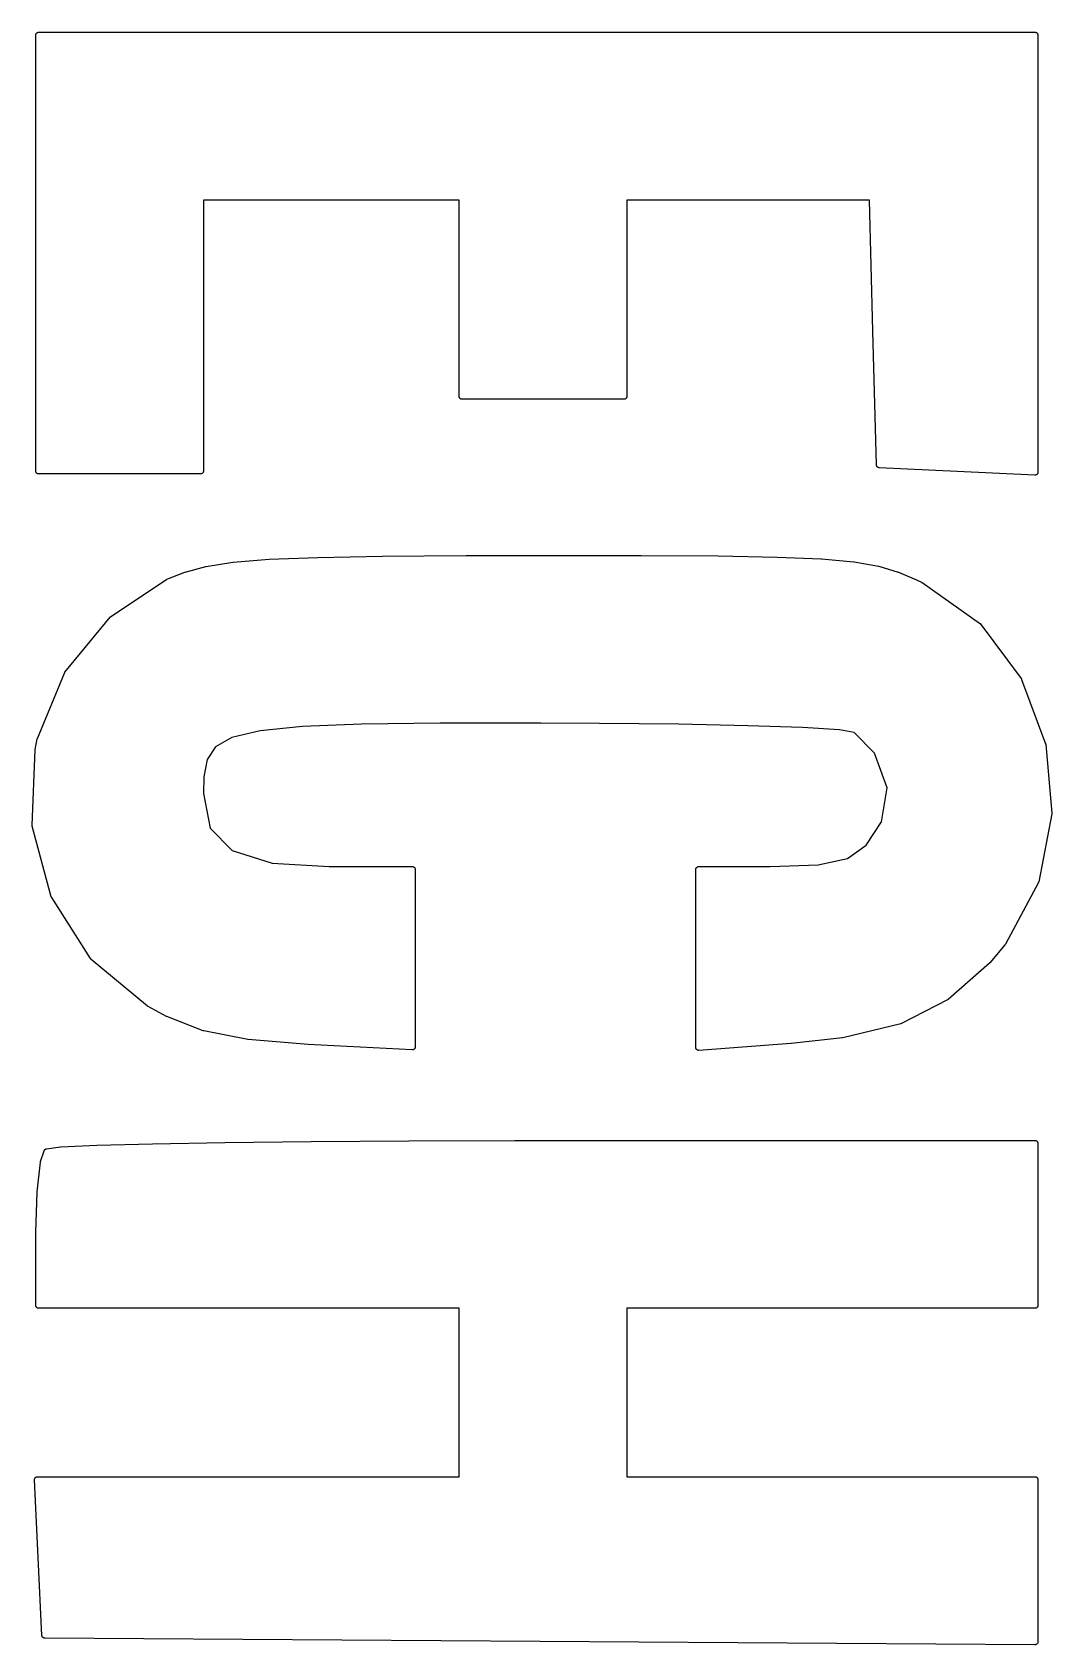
# Model space of a CAD drawing. Extents: x -1.2 to 49.3, y 2.3 to 45.6.
# Drawn here: x 38.66 to 40.392, y 26.875 to 29.616 of the extents above; entities that cross this region are included whole.
import ezdxf

# ---------------------------------------------------------------- set-up
doc = ezdxf.new("R2010")
doc.units = 0
doc.layers.add('BLACK', color=7, linetype='CONTINUOUS')

msp = doc.modelspace()

# ---------------------------------------------------------------- linework, layer by layer
at = {"layer": 'BLACK', "linetype": 'CONTINUOUS'}
for p, q in [((38.6653, 29.6107), (38.6654, 29.6112)), ((38.6653, 28.8698), (38.6653, 29.6107)), ((38.6654, 29.6117), (38.6656, 29.6122)), ((38.6654, 29.6112), (38.6654, 29.6117)), ((38.6654, 29.6117), (38.6654, 29.6117)), ((38.6654, 29.6117), (38.6654, 29.6117)), ((38.6656, 29.6122), (38.6657, 29.6126)), ((38.6657, 29.6126), (38.666, 29.6131)), ((38.6657, 29.6126), (38.6657, 29.6126)), ((38.6657, 29.6126), (38.6657, 29.6126)), ((38.666, 29.6131), (38.6662, 29.6135)), ((38.6662, 29.6135), (38.6665, 29.6139)), ((38.6662, 29.6135), (38.6662, 29.6135)), ((38.6662, 29.6135), (38.6662, 29.6135)), ((38.6665, 29.6139), (38.6668, 29.6142)), ((38.6668, 29.6142), (38.6672, 29.6145)), ((38.6668, 29.6142), (38.6668, 29.6142)), ((38.6668, 29.6142), (38.6668, 29.6142)), ((38.6672, 29.6145), (38.6676, 29.6148)), ((38.6676, 29.6148), (38.668, 29.6151)), ((38.6676, 29.6148), (38.6676, 29.6148)), ((38.6676, 29.6148), (38.6676, 29.6148)), ((38.668, 29.6151), (38.6684, 29.6153)), ((38.6684, 29.6153), (38.6684, 29.6153)), ((38.6684, 29.6153), (38.6685, 29.6153)), ((38.6685, 29.6153), (38.6689, 29.6154)), ((38.6689, 29.6154), (38.6694, 29.6156)), ((38.6694, 29.6156), (38.6694, 29.6156)), ((38.6694, 29.6156), (38.6694, 29.6156)), ((38.6694, 29.6156), (38.6698, 29.6156)), ((38.6698, 29.6156), (38.6703, 29.6157)), ((38.6703, 29.6157), (40.3637, 29.6157)), ((40.3637, 29.6157), (40.3642, 29.6156)), ((40.3642, 29.6156), (40.3647, 29.6156)), ((40.3647, 29.6156), (40.3647, 29.6156)), ((40.3647, 29.6156), (40.3647, 29.6156)), ((40.3647, 29.6156), (40.3652, 29.6154)), ((40.3652, 29.6154), (40.3656, 29.6153)), ((40.3656, 29.6153), (40.3656, 29.6153)), ((40.3656, 29.6153), (40.3656, 29.6153)), ((40.3656, 29.6153), (40.3661, 29.615)), ((40.3661, 29.615), (40.3665, 29.6148)), ((40.3665, 29.6148), (40.3665, 29.6148)), ((40.3665, 29.6148), (40.3665, 29.6148)), ((40.3665, 29.6148), (40.3669, 29.6145)), ((40.3669, 29.6145), (40.3672, 29.6142)), ((40.3672, 29.6142), (40.3672, 29.6142)), ((40.3672, 29.6142), (40.3672, 29.6142)), ((40.3672, 29.6142), (40.3675, 29.6138)), ((40.3675, 29.6138), (40.3678, 29.6134)), ((40.3678, 29.6134), (40.3678, 29.6134)), ((40.3678, 29.6134), (40.3678, 29.6134)), ((40.3678, 29.6134), (40.3681, 29.613)), ((40.3681, 29.613), (40.3683, 29.6126)), ((40.3683, 29.6126), (40.3683, 29.6126)), ((40.3683, 29.6126), (40.3683, 29.6125)), ((40.3683, 29.6125), (40.3684, 29.6121)), ((40.3684, 29.6121), (40.3686, 29.6116)), ((40.3686, 29.6116), (40.3686, 29.6116)), ((40.3686, 29.6116), (40.3686, 29.6116)), ((40.3686, 29.6116), (40.3686, 29.6112)), ((40.3686, 29.6112), (40.3687, 29.6107)), ((40.3687, 29.6107), (40.3687, 28.8677)), ((39.385, 29.3305), (38.9505, 29.3305)), ((38.9505, 29.3305), (38.9505, 28.8698)), ((39.385, 28.9968), (39.385, 29.3305)), ((40.0822, 29.3305), (39.6702, 29.3305)), ((39.6702, 29.3305), (39.6702, 28.9968)), ((40.0881, 29.1079), (40.0822, 29.3305)), ((40.0881, 29.1078), (40.0881, 29.1079)), ((40.0881, 29.1079), (40.0881, 29.1079)), ((40.0941, 28.8803), (40.0881, 29.1078)), ((39.385, 28.9963), (39.385, 28.9968)), ((39.3851, 28.9959), (39.385, 28.9963)), ((39.3852, 28.9954), (39.3851, 28.9959)), ((39.3851, 28.9959), (39.3851, 28.9959)), ((39.3851, 28.9959), (39.3851, 28.9959)), ((39.3854, 28.995), (39.3852, 28.9954)), ((39.3854, 28.9949), (39.3854, 28.995)), ((39.3856, 28.9946), (39.3854, 28.9949)), ((39.3854, 28.9949), (39.3854, 28.9949)), ((39.3858, 28.9941), (39.3856, 28.9946)), ((39.3861, 28.9937), (39.3858, 28.9941)), ((39.3858, 28.9941), (39.3858, 28.9941)), ((39.3858, 28.9941), (39.3858, 28.9941)), ((39.3864, 28.9933), (39.3861, 28.9937)), ((39.3865, 28.9933), (39.3864, 28.9933)), ((39.3864, 28.9933), (39.3864, 28.9933)), ((39.3868, 28.993), (39.3865, 28.9933)), ((39.3872, 28.9927), (39.3868, 28.993)), ((39.3875, 28.9925), (39.3872, 28.9927)), ((39.3872, 28.9927), (39.3872, 28.9927)), ((39.3872, 28.9927), (39.3872, 28.9927)), ((39.388, 28.9922), (39.3875, 28.9925)), ((39.3881, 28.9922), (39.388, 28.9922)), ((39.388, 28.9922), (39.388, 28.9922)), ((39.3884, 28.9921), (39.3881, 28.9922)), ((39.389, 28.9919), (39.3884, 28.9921)), ((39.3894, 28.9919), (39.389, 28.9919)), ((39.389, 28.9919), (39.389, 28.9919)), ((39.389, 28.9919), (39.389, 28.9919)), ((39.3899, 28.9918), (39.3894, 28.9919)), ((39.6652, 28.9918), (39.3899, 28.9918)), ((39.6657, 28.9919), (39.6652, 28.9918)), ((39.6661, 28.9919), (39.6657, 28.9919)), ((39.6666, 28.9921), (39.6661, 28.9919)), ((39.6661, 28.9919), (39.6661, 28.9919)), ((39.6661, 28.9919), (39.6661, 28.9919)), ((39.667, 28.9922), (39.6666, 28.9921)), ((39.6671, 28.9922), (39.667, 28.9922)), ((39.6675, 28.9924), (39.6671, 28.9922)), ((39.6671, 28.9922), (39.6671, 28.9922)), ((39.6679, 28.9926), (39.6675, 28.9924)), ((39.6683, 28.993), (39.6679, 28.9927)), ((39.6679, 28.9927), (39.6679, 28.9927)), ((39.6679, 28.9927), (39.6679, 28.9926)), ((39.6687, 28.9933), (39.6683, 28.993)), ((39.669, 28.9937), (39.6687, 28.9933)), ((39.6687, 28.9933), (39.6687, 28.9933)), ((39.6687, 28.9933), (39.6687, 28.9933)), ((39.6693, 28.994), (39.669, 28.9937)), ((39.6695, 28.9944), (39.6693, 28.994)), ((39.6693, 28.994), (39.6693, 28.994)), ((39.6693, 28.994), (39.6693, 28.994)), ((39.6698, 28.9949), (39.6695, 28.9944)), ((39.6699, 28.9953), (39.6698, 28.9949)), ((39.6698, 28.9949), (39.6698, 28.9949)), ((39.6698, 28.9949), (39.6698, 28.9949)), ((39.6701, 28.9958), (39.6699, 28.9953)), ((39.6702, 28.9968), (39.6701, 28.9963)), ((39.6701, 28.9963), (39.6701, 28.9958)), ((39.6701, 28.9958), (39.6701, 28.9958)), ((39.6701, 28.9958), (39.6701, 28.9958)), ((38.6654, 28.8694), (38.6653, 28.8698)), ((38.6654, 28.8689), (38.6654, 28.8694)), ((38.6656, 28.8684), (38.6654, 28.8689)), ((38.6654, 28.8689), (38.6654, 28.8689)), ((38.6654, 28.8689), (38.6654, 28.8689)), ((38.6657, 28.868), (38.6656, 28.8684)), ((38.6657, 28.8679), (38.6657, 28.868)), ((38.6659, 28.8675), (38.6657, 28.8679)), ((38.6657, 28.8679), (38.6657, 28.8679)), ((38.6661, 28.8671), (38.6659, 28.8675)), ((38.6662, 28.8671), (38.6661, 28.8671)), ((38.6665, 28.8667), (38.6662, 28.8671)), ((38.6662, 28.8671), (38.6662, 28.8671)), ((38.6668, 28.8663), (38.6665, 28.8667)), ((38.6671, 28.866), (38.6668, 28.8663)), ((38.6668, 28.8663), (38.6668, 28.8663)), ((38.6668, 28.8663), (38.6668, 28.8663)), ((38.6675, 28.8657), (38.6671, 28.866)), ((38.6679, 28.8655), (38.6675, 28.8657)), ((38.6675, 28.8657), (38.6675, 28.8657)), ((38.6675, 28.8657), (38.6675, 28.8657)), ((38.6684, 28.8652), (38.6679, 28.8655)), ((38.6688, 28.8651), (38.6684, 28.8652)), ((38.6684, 28.8652), (38.6684, 28.8652)), ((38.6684, 28.8652), (38.6684, 28.8652)), ((38.6693, 28.8649), (38.6688, 28.8651)), ((38.6698, 28.8649), (38.6693, 28.8649)), ((38.6693, 28.8649), (38.6693, 28.8649)), ((38.6693, 28.8649), (38.6693, 28.8649)), ((38.6703, 28.8648), (38.6698, 28.8649)), ((38.9455, 28.8648), (38.6703, 28.8648)), ((38.946, 28.8649), (38.9455, 28.8648)), ((38.9464, 28.8649), (38.946, 28.8649)), ((38.9465, 28.8649), (38.9464, 28.8649)), ((38.947, 28.8651), (38.9465, 28.8649)), ((38.9465, 28.8649), (38.9465, 28.8649)), ((38.9474, 28.8652), (38.947, 28.8651)), ((38.9478, 28.8654), (38.9474, 28.8652)), ((38.9474, 28.8652), (38.9474, 28.8652)), ((38.9474, 28.8652), (38.9474, 28.8652)), ((38.9482, 28.8656), (38.9478, 28.8654)), ((38.9483, 28.8657), (38.9482, 28.8656)), ((38.9487, 28.866), (38.9483, 28.8657)), ((38.9483, 28.8657), (38.9483, 28.8657)), ((38.949, 28.8663), (38.9487, 28.866)), ((38.9493, 28.8666), (38.949, 28.8663)), ((38.949, 28.8663), (38.949, 28.8663)), ((38.949, 28.8663), (38.949, 28.8663)), ((38.9496, 28.867), (38.9493, 28.8666)), ((38.9498, 28.8674), (38.9496, 28.867)), ((38.9496, 28.867), (38.9496, 28.867)), ((38.9496, 28.867), (38.9496, 28.867)), ((38.9501, 28.8679), (38.9498, 28.8674)), ((38.9502, 28.8683), (38.9501, 28.8679)), ((38.9501, 28.8679), (38.9501, 28.8679)), ((38.9501, 28.8679), (38.9501, 28.8679)), ((38.9504, 28.8688), (38.9502, 28.8683)), ((38.9505, 28.8698), (38.9504, 28.8693)), ((38.9504, 28.8693), (38.9504, 28.8688)), ((38.9504, 28.8688), (38.9504, 28.8688)), ((38.9504, 28.8688), (38.9504, 28.8688)), ((40.0941, 28.88), (40.0941, 28.8803)), ((40.0941, 28.8797), (40.0941, 28.88)), ((40.0942, 28.8795), (40.0941, 28.8797)), ((40.0942, 28.8793), (40.0942, 28.8795)), ((40.0943, 28.879), (40.0942, 28.8793)), ((40.0944, 28.8788), (40.0943, 28.879)), ((40.0944, 28.8786), (40.0944, 28.8788)), ((40.0945, 28.8784), (40.0944, 28.8786)), ((40.0947, 28.8781), (40.0945, 28.8784)), ((40.0948, 28.8779), (40.0947, 28.8781)), ((40.0949, 28.8777), (40.0948, 28.8779)), ((40.095, 28.8775), (40.0949, 28.8777)), ((40.0952, 28.8773), (40.095, 28.8775)), ((40.0953, 28.8771), (40.0952, 28.8773)), ((40.0955, 28.877), (40.0953, 28.8771)), ((40.0956, 28.8768), (40.0955, 28.877)), ((40.0959, 28.8766), (40.0956, 28.8768)), ((40.0961, 28.8764), (40.0959, 28.8766)), ((40.0962, 28.8763), (40.0961, 28.8764)), ((40.0964, 28.8762), (40.0962, 28.8763)), ((40.0966, 28.8761), (40.0964, 28.8762)), ((40.0969, 28.8759), (40.0966, 28.8761)), ((40.0971, 28.8758), (40.0969, 28.8759)), ((40.0973, 28.8758), (40.0971, 28.8758)), ((40.0975, 28.8757), (40.0973, 28.8758)), ((40.0978, 28.8756), (40.0975, 28.8757)), ((40.098, 28.8755), (40.0978, 28.8756)), ((40.0982, 28.8755), (40.098, 28.8755)), ((40.0985, 28.8755), (40.0982, 28.8755)), ((40.0988, 28.8754), (40.0985, 28.8755)), ((40.2311, 28.8691), (40.0988, 28.8754)), ((40.0988, 28.8754), (40.0988, 28.8754)), ((40.3634, 28.8628), (40.2311, 28.8691)), ((40.2311, 28.8691), (40.2311, 28.8691)), ((40.2311, 28.8691), (40.2311, 28.8691)), ((40.3635, 28.8628), (40.3634, 28.8628)), ((40.3636, 28.8628), (40.3635, 28.8628)), ((40.364, 28.8628), (40.3636, 28.8628)), ((40.3644, 28.8629), (40.364, 28.8628)), ((40.3645, 28.8629), (40.3644, 28.8629)), ((40.3646, 28.8629), (40.3645, 28.8629)), ((40.365, 28.863), (40.3646, 28.8629)), ((40.3653, 28.8631), (40.365, 28.863)), ((40.3654, 28.8631), (40.3653, 28.8631)), ((40.3655, 28.8632), (40.3654, 28.8631)), ((40.3659, 28.8634), (40.3655, 28.8632)), ((40.3662, 28.8635), (40.3659, 28.8634)), ((40.3663, 28.8636), (40.3662, 28.8635)), ((40.3664, 28.8636), (40.3663, 28.8636)), ((40.3667, 28.8639), (40.3664, 28.8636)), ((40.367, 28.8641), (40.3667, 28.8639)), ((40.3671, 28.8642), (40.367, 28.8641)), ((40.3672, 28.8642), (40.3671, 28.8642)), ((40.3674, 28.8645), (40.3672, 28.8642)), ((40.3677, 28.8648), (40.3674, 28.8645)), ((40.3678, 28.865), (40.3677, 28.8649)), ((40.3677, 28.8649), (40.3677, 28.8648)), ((40.368, 28.8653), (40.3678, 28.865)), ((40.3682, 28.8657), (40.368, 28.8653)), ((40.3683, 28.8658), (40.3682, 28.8658)), ((40.3682, 28.8658), (40.3682, 28.8657)), ((40.3684, 28.8662), (40.3683, 28.8658)), ((40.3685, 28.8666), (40.3684, 28.8662)), ((40.3686, 28.8668), (40.3685, 28.8667)), ((40.3685, 28.8667), (40.3685, 28.8666)), ((40.3687, 28.8675), (40.3686, 28.8672)), ((40.3686, 28.8672), (40.3686, 28.8668)), ((40.3687, 28.8677), (40.3687, 28.8676)), ((40.3687, 28.8676), (40.3687, 28.8675)), ((39.2548, 28.725), (39.397, 28.726)), ((39.397, 28.726), (39.3971, 28.726)), ((39.3971, 28.726), (39.5262, 28.7262)), ((39.5262, 28.7262), (39.5263, 28.7262)), ((39.5263, 28.7262), (39.694, 28.7262)), ((39.694, 28.7262), (39.6941, 28.7262)), ((39.6941, 28.7262), (39.8252, 28.7255)), ((38.9194, 28.6982), (38.9547, 28.7076)), ((38.9547, 28.7076), (38.9547, 28.7077)), ((38.9547, 28.7077), (38.955, 28.7077)), ((38.955, 28.7077), (38.9552, 28.7078)), ((38.9552, 28.7078), (39.0006, 28.7148)), ((39.0006, 28.7148), (39.0007, 28.7148)), ((39.0007, 28.7148), (39.0008, 28.7148)), ((39.0008, 28.7148), (39.001, 28.7148)), ((39.001, 28.7148), (39.0622, 28.7198)), ((39.0622, 28.7198), (39.0623, 28.7198)), ((39.0623, 28.7198), (39.0623, 28.7198)), ((39.0623, 28.7198), (39.0624, 28.7198)), ((39.0624, 28.7198), (39.145, 28.7231)), ((39.145, 28.7231), (39.1451, 28.7231)), ((39.1451, 28.7231), (39.2548, 28.725)), ((39.1451, 28.7231), (39.1451, 28.7231)), ((39.1451, 28.7231), (39.1451, 28.7231)), ((39.2548, 28.725), (39.2548, 28.725)), ((39.2548, 28.725), (39.2548, 28.725)), ((39.8252, 28.7255), (39.8252, 28.7255)), ((39.8252, 28.7255), (39.8253, 28.7255)), ((39.8253, 28.7255), (39.9254, 28.7237)), ((39.9254, 28.7237), (39.9255, 28.7237)), ((39.9255, 28.7237), (39.9255, 28.7237)), ((39.9255, 28.7237), (39.9255, 28.7237)), ((39.9255, 28.7237), (40.0004, 28.7205)), ((40.0004, 28.7205), (40.0005, 28.7205)), ((40.0005, 28.7205), (40.0006, 28.7205)), ((40.0006, 28.7205), (40.0007, 28.7205)), ((40.0007, 28.7205), (40.0559, 28.7155)), ((40.0559, 28.7155), (40.056, 28.7155)), ((40.056, 28.7155), (40.0562, 28.7155)), ((40.0562, 28.7155), (40.0563, 28.7154)), ((40.0563, 28.7154), (40.0976, 28.7082)), ((40.0976, 28.7082), (40.0977, 28.7082)), ((40.0977, 28.7082), (40.098, 28.7081)), ((40.098, 28.7081), (40.0982, 28.708)), ((40.0982, 28.708), (40.1313, 28.6981)), ((38.7932, 28.6226), (38.8874, 28.6853)), ((38.8874, 28.6854), (38.8883, 28.6858)), ((38.8874, 28.6853), (38.8874, 28.6854)), ((38.8874, 28.6854), (38.8874, 28.6854)), ((38.8883, 28.6858), (38.9189, 28.698)), ((38.8883, 28.6858), (38.8883, 28.6858)), ((38.8883, 28.6858), (38.8883, 28.6858)), ((38.8883, 28.6858), (38.8883, 28.6858)), ((38.9189, 28.698), (38.9192, 28.6981)), ((38.9189, 28.698), (38.9189, 28.698)), ((38.9192, 28.6981), (38.9194, 28.6982)), ((40.1313, 28.6981), (40.1313, 28.6981)), ((40.1313, 28.6981), (40.1315, 28.698)), ((40.1315, 28.698), (40.1318, 28.6979)), ((40.1318, 28.6979), (40.1622, 28.685)), ((40.1622, 28.685), (40.1623, 28.685)), ((40.1623, 28.685), (40.1624, 28.6849)), ((40.1624, 28.6849), (40.1624, 28.6849)), ((40.1624, 28.6849), (40.171, 28.6808)), ((40.171, 28.6808), (40.1711, 28.6808)), ((40.1711, 28.6808), (40.1714, 28.6806)), ((40.1714, 28.6806), (40.1718, 28.6804)), ((40.1718, 28.6804), (40.2692, 28.6115)), ((38.715, 28.5277), (38.7921, 28.6216)), ((38.7921, 28.6216), (38.7922, 28.6217)), ((38.7922, 28.6217), (38.7923, 28.6218)), ((38.7923, 28.6218), (38.7925, 28.622)), ((38.7925, 28.622), (38.7927, 28.6221)), ((38.7927, 28.6221), (38.7929, 28.6223)), ((38.7929, 28.6223), (38.7931, 28.6225)), ((38.7931, 28.6225), (38.7932, 28.6226)), ((40.2692, 28.6115), (40.2693, 28.6115)), ((40.2693, 28.6115), (40.2695, 28.6113)), ((40.2695, 28.6113), (40.2697, 28.6112)), ((40.2697, 28.6112), (40.2698, 28.611)), ((40.2698, 28.611), (40.27, 28.6108)), ((40.27, 28.6108), (40.2702, 28.6106)), ((40.2702, 28.6106), (40.2703, 28.6104)), ((40.2703, 28.6104), (40.3403, 28.5169)), ((38.6684, 28.4153), (38.7143, 28.5264)), ((38.7143, 28.5265), (38.7144, 28.5267)), ((38.7143, 28.5264), (38.7143, 28.5265)), ((38.7144, 28.5267), (38.7145, 28.5269)), ((38.7145, 28.5269), (38.7146, 28.5271)), ((38.7146, 28.5271), (38.7148, 28.5274)), ((38.7148, 28.5274), (38.7149, 28.5275)), ((38.7149, 28.5275), (38.715, 28.5277)), ((40.3403, 28.5169), (40.3403, 28.5169)), ((40.3403, 28.5169), (40.3404, 28.5167)), ((40.3404, 28.5167), (40.3405, 28.5165)), ((40.3405, 28.5165), (40.3406, 28.5163)), ((40.3406, 28.5163), (40.3408, 28.516)), ((40.3408, 28.516), (40.3409, 28.5158)), ((40.3409, 28.5158), (40.3409, 28.5157)), ((40.3409, 28.5157), (40.3817, 28.4062)), ((39.0466, 28.4284), (38.9989, 28.4171)), ((39.1185, 28.4356), (39.0466, 28.4284)), ((39.2189, 28.4394), (39.1185, 28.4356)), ((39.3525, 28.441), (39.2189, 28.4394)), ((39.5238, 28.4412), (39.3525, 28.441)), ((39.3525, 28.441), (39.3525, 28.441)), ((39.6233, 28.4408), (39.5238, 28.4412)), ((39.7584, 28.4393), (39.6233, 28.4408)), ((39.6233, 28.4408), (39.6233, 28.4408)), ((39.8755, 28.4368), (39.7584, 28.4393)), ((39.9686, 28.4336), (39.8755, 28.4368)), ((40.0314, 28.4297), (39.9686, 28.4336)), ((40.0564, 28.4256), (40.0314, 28.4297)), ((40.0909, 28.3904), (40.0564, 28.4256)), ((38.6643, 28.3966), (38.6681, 28.4144)), ((38.6681, 28.4145), (38.6683, 28.4149)), ((38.6681, 28.4144), (38.6681, 28.4145)), ((38.6683, 28.4149), (38.6684, 28.4153)), ((38.9709, 28.4011), (38.9567, 28.3796)), ((38.9989, 28.4171), (38.9709, 28.4011)), ((40.3817, 28.4062), (40.3817, 28.4062)), ((40.3817, 28.4062), (40.3818, 28.406)), ((40.3818, 28.406), (40.3818, 28.4059)), ((40.3818, 28.4059), (40.3819, 28.4055)), ((40.3819, 28.4055), (40.382, 28.4052)), ((40.382, 28.4052), (40.382, 28.4051)), ((40.382, 28.4051), (40.382, 28.4049)), ((40.382, 28.4049), (40.3921, 28.2883)), ((38.6595, 28.2679), (38.6642, 28.3957)), ((38.6642, 28.3958), (38.6643, 28.3962)), ((38.6642, 28.3957), (38.6642, 28.3958)), ((38.6643, 28.3962), (38.6643, 28.3966)), ((38.9567, 28.3796), (38.9513, 28.3503)), ((40.1123, 28.3314), (40.0909, 28.3904)), ((38.9513, 28.3503), (38.9505, 28.3217)), ((38.9505, 28.3217), (38.9621, 28.2627)), ((40.1025, 28.2737), (40.1123, 28.3314)), ((40.3921, 28.2883), (40.3921, 28.2882)), ((40.3921, 28.2882), (40.3921, 28.288)), ((40.3921, 28.288), (40.3921, 28.2879)), ((40.3921, 28.2879), (40.3921, 28.2876)), ((40.3921, 28.2876), (40.3921, 28.2872)), ((40.3921, 28.2872), (40.3921, 28.2871)), ((38.6595, 28.2677), (38.6595, 28.2679)), ((38.6595, 28.2674), (38.6595, 28.2677)), ((38.6595, 28.2672), (38.6595, 28.2674)), ((38.6595, 28.2669), (38.6595, 28.2672)), ((38.6596, 28.2667), (38.6595, 28.2669)), ((38.6596, 28.2665), (38.6596, 28.2667)), ((38.6596, 28.2664), (38.6596, 28.2665)), ((38.6919, 28.1463), (38.6596, 28.2664)), ((38.9621, 28.2627), (38.999, 28.2246)), ((40.0768, 28.2337), (40.1025, 28.2737)), ((40.3921, 28.2869), (40.3699, 28.1718)), ((40.3921, 28.2871), (40.3921, 28.2869)), ((40.0452, 28.2111), (40.0768, 28.2337)), ((38.999, 28.2246), (39.0674, 28.2035)), ((39.9951, 28.2005), (40.0452, 28.2111)), ((39.0674, 28.2035), (39.1643, 28.1975)), ((39.1643, 28.1975), (39.3054, 28.1975)), ((39.3054, 28.1975), (39.3059, 28.1974)), ((39.3059, 28.1974), (39.3063, 28.1974)), ((39.3063, 28.1974), (39.3064, 28.1974)), ((39.3064, 28.1974), (39.3064, 28.1974)), ((39.3064, 28.1974), (39.3069, 28.1972)), ((39.3069, 28.1972), (39.3073, 28.1971)), ((39.3073, 28.1971), (39.3073, 28.1971)), ((39.3073, 28.1971), (39.3073, 28.1971)), ((39.3073, 28.1971), (39.3078, 28.1968)), ((39.3078, 28.1968), (39.3081, 28.1966)), ((39.3081, 28.1966), (39.3081, 28.1966)), ((39.3081, 28.1966), (39.3082, 28.1966)), ((39.3082, 28.1966), (39.3085, 28.1963)), ((39.3085, 28.1963), (39.3089, 28.196)), ((39.3089, 28.196), (39.3089, 28.196)), ((39.3089, 28.196), (39.3089, 28.196)), ((39.3089, 28.196), (39.3092, 28.1957)), ((39.3092, 28.1957), (39.3095, 28.1953)), ((39.3095, 28.1953), (39.3095, 28.1953)), ((39.3095, 28.1953), (39.3095, 28.1952)), ((39.3095, 28.1952), (39.3097, 28.1948)), ((39.3097, 28.1948), (39.31, 28.1944)), ((39.31, 28.1944), (39.31, 28.1944)), ((39.31, 28.1944), (39.31, 28.1944)), ((39.31, 28.1944), (39.3101, 28.1941)), ((39.3101, 28.1941), (39.3102, 28.1935)), ((39.3102, 28.1935), (39.3102, 28.1935)), ((39.3102, 28.1935), (39.3102, 28.1934)), ((39.3102, 28.1934), (39.3103, 28.193)), ((39.3103, 28.193), (39.3103, 28.1925)), ((39.3103, 28.1925), (39.3103, 27.8908)), ((39.7872, 28.193), (39.7873, 28.1935)), ((39.7872, 28.1926), (39.7872, 28.193)), ((39.7872, 27.8901), (39.7872, 28.1926)), ((39.7873, 28.1935), (39.7874, 28.194)), ((39.7873, 28.1935), (39.7873, 28.1935)), ((39.7873, 28.1935), (39.7873, 28.1935)), ((39.7874, 28.194), (39.7876, 28.1944)), ((39.7876, 28.1945), (39.7878, 28.195)), ((39.7876, 28.1944), (39.7876, 28.1945)), ((39.7876, 28.1944), (39.7876, 28.1944)), ((39.7878, 28.195), (39.788, 28.1953)), ((39.788, 28.1953), (39.7884, 28.1957)), ((39.788, 28.1953), (39.788, 28.1953)), ((39.788, 28.1953), (39.788, 28.1953)), ((39.7884, 28.1957), (39.7886, 28.196)), ((39.7886, 28.196), (39.7887, 28.1961)), ((39.7887, 28.1961), (39.789, 28.1963)), ((39.7887, 28.1961), (39.7887, 28.1961)), ((39.789, 28.1963), (39.7894, 28.1967)), ((39.7894, 28.1967), (39.7898, 28.1969)), ((39.7894, 28.1967), (39.7894, 28.1967)), ((39.7894, 28.1967), (39.7894, 28.1967)), ((39.7898, 28.1969), (39.7902, 28.1971)), ((39.7902, 28.1971), (39.7903, 28.1971)), ((39.7903, 28.1971), (39.7907, 28.1973)), ((39.7903, 28.1971), (39.7903, 28.1971)), ((39.7907, 28.1973), (39.7912, 28.1974)), ((39.7912, 28.1974), (39.7917, 28.1975)), ((39.7912, 28.1974), (39.7912, 28.1974)), ((39.7912, 28.1974), (39.7912, 28.1974)), ((39.7917, 28.1975), (39.7922, 28.1975)), ((39.7922, 28.1975), (39.9138, 28.1978)), ((39.9138, 28.1978), (39.9951, 28.2005)), ((40.3694, 28.1704), (40.3135, 28.0656)), ((40.3695, 28.1706), (40.3694, 28.1704)), ((40.3696, 28.1708), (40.3695, 28.1706)), ((40.3697, 28.1711), (40.3696, 28.1708)), ((40.3698, 28.1713), (40.3697, 28.1711)), ((40.3699, 28.1715), (40.3698, 28.1713)), ((40.3699, 28.1718), (40.3699, 28.1718)), ((40.3699, 28.1718), (40.3699, 28.1715)), ((38.692, 28.1461), (38.6919, 28.1463)), ((38.6921, 28.1459), (38.692, 28.1461)), ((38.6922, 28.1456), (38.6921, 28.1459)), ((38.6923, 28.1454), (38.6922, 28.1456)), ((38.6924, 28.1452), (38.6923, 28.1454)), ((38.6925, 28.145), (38.6924, 28.1452)), ((38.6925, 28.1449), (38.6925, 28.145)), ((38.7584, 28.041), (38.6925, 28.1449)), ((38.7586, 28.0408), (38.7584, 28.041)), ((38.7587, 28.0406), (38.7586, 28.0408)), ((38.7589, 28.0404), (38.7587, 28.0406)), ((40.3129, 28.0648), (40.2868, 28.0339)), ((40.3132, 28.0652), (40.3129, 28.0648)), ((40.3129, 28.0648), (40.3129, 28.0648)), ((40.3129, 28.0648), (40.3129, 28.0648)), ((40.3135, 28.0656), (40.3132, 28.0652)), ((40.3135, 28.0656), (40.3135, 28.0656)), ((40.3135, 28.0656), (40.3135, 28.0656)), ((40.3135, 28.0656), (40.3135, 28.0656)), ((38.759, 28.0402), (38.7589, 28.0404)), ((38.7592, 28.04), (38.759, 28.0402)), ((38.7594, 28.0399), (38.7592, 28.04)), ((38.7595, 28.0398), (38.7594, 28.0399)), ((38.8555, 27.9604), (38.7595, 28.0398)), ((40.2862, 28.0334), (40.2162, 27.9717)), ((40.2865, 28.0336), (40.2862, 28.0334)), ((40.2867, 28.0339), (40.2865, 28.0336)), ((40.2868, 28.0339), (40.2867, 28.0339)), ((38.8558, 27.9601), (38.8555, 27.9604)), ((38.8562, 27.9598), (38.8558, 27.9601)), ((38.8563, 27.9598), (38.8562, 27.9598)), ((38.8875, 27.9428), (38.8563, 27.9598)), ((40.2152, 27.971), (40.1369, 27.9307)), ((40.2153, 27.9711), (40.2152, 27.971)), ((40.2152, 27.971), (40.2152, 27.971)), ((40.2156, 27.9713), (40.2153, 27.9711)), ((40.216, 27.9715), (40.2156, 27.9713)), ((40.2161, 27.9716), (40.216, 27.9716)), ((40.216, 27.9716), (40.216, 27.9715)), ((40.2162, 27.9717), (40.2161, 27.9716)), ((38.8878, 27.9427), (38.8875, 27.9428)), ((38.888, 27.9426), (38.8878, 27.9427)), ((38.8881, 27.9425), (38.888, 27.9426)), ((38.9502, 27.9183), (38.8881, 27.9425)), ((38.9506, 27.9181), (38.9502, 27.9183)), ((38.951, 27.918), (38.9506, 27.9181)), ((38.9511, 27.918), (38.951, 27.918)), ((39.0258, 27.9035), (38.9511, 27.918)), ((39.026, 27.9035), (39.0258, 27.9035)), ((39.0262, 27.9034), (39.026, 27.9035)), ((39.0263, 27.9034), (39.0262, 27.9034)), ((39.1284, 27.8951), (39.0263, 27.9034)), ((40.0363, 27.9064), (39.949, 27.8969)), ((40.0366, 27.9065), (40.0363, 27.9064)), ((40.0369, 27.9065), (40.0366, 27.9065)), ((40.1358, 27.9303), (40.0369, 27.9065)), ((40.0369, 27.9065), (40.0369, 27.9065)), ((40.1359, 27.9304), (40.1358, 27.9303)), ((40.1358, 27.9303), (40.1358, 27.9303)), ((40.1363, 27.9305), (40.1359, 27.9304)), ((40.1367, 27.9306), (40.1363, 27.9305)), ((40.1368, 27.9307), (40.1367, 27.9307)), ((40.1367, 27.9307), (40.1367, 27.9306)), ((40.1369, 27.9307), (40.1368, 27.9307)), ((39.1285, 27.8951), (39.1284, 27.8951)), ((39.1284, 27.8951), (39.1284, 27.8951)), ((39.1284, 27.8951), (39.1284, 27.8951)), ((39.3051, 27.8859), (39.1285, 27.8951)), ((39.3052, 27.8859), (39.3051, 27.8859)), ((39.3053, 27.8859), (39.3052, 27.8859)), ((39.3057, 27.8859), (39.3053, 27.8859)), ((39.306, 27.8859), (39.3057, 27.8859)), ((39.3062, 27.8859), (39.306, 27.8859)), ((39.3063, 27.8859), (39.3062, 27.8859)), ((39.3066, 27.8861), (39.3063, 27.8859)), ((39.307, 27.8861), (39.3066, 27.8861)), ((39.3071, 27.8862), (39.307, 27.8861)), ((39.3072, 27.8862), (39.3071, 27.8862)), ((39.3075, 27.8864), (39.3072, 27.8862)), ((39.3079, 27.8866), (39.3075, 27.8864)), ((39.308, 27.8866), (39.3079, 27.8866)), ((39.3081, 27.8867), (39.308, 27.8866)), ((39.3084, 27.8869), (39.3081, 27.8867)), ((39.3087, 27.8871), (39.3084, 27.8869)), ((39.3088, 27.8873), (39.3087, 27.8872)), ((39.3087, 27.8872), (39.3087, 27.8871)), ((39.3091, 27.8876), (39.3088, 27.8873)), ((39.3093, 27.8878), (39.3091, 27.8876)), ((39.3094, 27.8879), (39.3093, 27.8878)), ((39.3095, 27.888), (39.3094, 27.8879)), ((39.3096, 27.8884), (39.3095, 27.888)), ((39.3098, 27.8887), (39.3096, 27.8884)), ((39.3099, 27.8888), (39.3098, 27.8887)), ((39.31, 27.8893), (39.3099, 27.8889)), ((39.3099, 27.8889), (39.3099, 27.8888)), ((39.3102, 27.8896), (39.31, 27.8893)), ((39.3103, 27.8902), (39.3102, 27.8898)), ((39.3102, 27.8898), (39.3102, 27.8897)), ((39.3102, 27.8897), (39.3102, 27.8896)), ((39.3103, 27.8908), (39.3103, 27.8907)), ((39.3103, 27.8907), (39.3103, 27.8906)), ((39.3103, 27.8906), (39.3103, 27.8902)), ((39.7872, 27.8899), (39.7872, 27.8901)), ((39.7872, 27.8897), (39.7872, 27.8899)), ((39.7872, 27.8894), (39.7872, 27.8897)), ((39.7873, 27.8891), (39.7872, 27.8894)), ((39.7873, 27.8889), (39.7873, 27.8891)), ((39.7873, 27.8888), (39.7873, 27.8889)), ((39.7874, 27.8885), (39.7873, 27.8888)), ((39.7875, 27.8882), (39.7874, 27.8885)), ((39.7876, 27.888), (39.7875, 27.8882)), ((39.7877, 27.8878), (39.7876, 27.888)), ((39.7879, 27.8876), (39.7877, 27.8878)), ((39.788, 27.8873), (39.7879, 27.8876)), ((39.7881, 27.8872), (39.788, 27.8873)), ((39.7882, 27.887), (39.7881, 27.8872)), ((39.7884, 27.8868), (39.7882, 27.887)), ((39.7886, 27.8865), (39.7884, 27.8868)), ((39.7888, 27.8864), (39.7886, 27.8865)), ((39.7889, 27.8863), (39.7888, 27.8864)), ((39.7891, 27.8861), (39.7889, 27.8863)), ((39.7894, 27.8859), (39.7891, 27.8861)), ((39.7895, 27.8858), (39.7894, 27.8859)), ((39.7897, 27.8857), (39.7895, 27.8858)), ((39.79, 27.8856), (39.7897, 27.8857)), ((39.7902, 27.8854), (39.79, 27.8856)), ((39.7904, 27.8854), (39.7902, 27.8854)), ((39.7905, 27.8853), (39.7904, 27.8854)), ((39.7909, 27.8853), (39.7905, 27.8853)), ((39.7912, 27.8852), (39.7909, 27.8853)), ((39.7913, 27.8851), (39.7912, 27.8852)), ((39.7915, 27.8851), (39.7913, 27.8851)), ((39.7918, 27.8851), (39.7915, 27.8851)), ((39.7921, 27.8851), (39.7918, 27.8851)), ((39.7923, 27.8851), (39.7921, 27.8851)), ((39.7925, 27.8851), (39.7923, 27.8851)), ((39.9488, 27.8969), (39.7925, 27.8851)), ((39.7925, 27.8851), (39.7925, 27.8851)), ((39.9489, 27.8969), (39.9488, 27.8969)), ((39.949, 27.8969), (39.9489, 27.8969)), ((39.9489, 27.8969), (39.9489, 27.8969)), ((38.6737, 27.6963), (38.6797, 27.7143)), ((38.6797, 27.7144), (38.6799, 27.7147)), ((38.6797, 27.7143), (38.6797, 27.7144)), ((38.6799, 27.7147), (38.68, 27.715)), ((38.68, 27.715), (38.6801, 27.7151)), ((38.6801, 27.7153), (38.6803, 27.7155)), ((38.6801, 27.7151), (38.6801, 27.7153)), ((38.6803, 27.7155), (38.6805, 27.7158)), ((38.6805, 27.7158), (38.6806, 27.7159)), ((38.6806, 27.7159), (38.6807, 27.7161)), ((38.6807, 27.7161), (38.6809, 27.7163)), ((38.6809, 27.7163), (38.6812, 27.7165)), ((38.6812, 27.7165), (38.6813, 27.7166)), ((38.6813, 27.7166), (38.6814, 27.7167)), ((38.6814, 27.7167), (38.6817, 27.7169)), ((38.6817, 27.7169), (38.682, 27.7171)), ((38.682, 27.7171), (38.6821, 27.7171)), ((38.6821, 27.7171), (38.6823, 27.7172)), ((38.6823, 27.7172), (38.6826, 27.7173)), ((38.6826, 27.7173), (38.6828, 27.7175)), ((38.6828, 27.7175), (38.683, 27.7175)), ((38.683, 27.7175), (38.6832, 27.7176)), ((38.6832, 27.7176), (38.6835, 27.7176)), ((38.6835, 27.7176), (38.6838, 27.7177)), ((38.6838, 27.7177), (38.7074, 27.7208)), ((38.7074, 27.7208), (38.7075, 27.7208)), ((38.7075, 27.7208), (38.7076, 27.7208)), ((38.7076, 27.7208), (38.7078, 27.7208)), ((38.7078, 27.7208), (38.7691, 27.7237)), ((38.7691, 27.7237), (38.7692, 27.7237)), ((38.7692, 27.7237), (38.8636, 27.7263)), ((38.7692, 27.7237), (38.7692, 27.7237)), ((38.7692, 27.7237), (38.7692, 27.7237)), ((38.8636, 27.7263), (38.8637, 27.7263)), ((38.8637, 27.7263), (38.9865, 27.7284)), ((38.8637, 27.7263), (38.8637, 27.7263)), ((38.9865, 27.7284), (38.9866, 27.7284)), ((38.9866, 27.7284), (39.1333, 27.7301)), ((38.9866, 27.7284), (38.9866, 27.7284)), ((39.1333, 27.7301), (39.2993, 27.7313)), ((39.1333, 27.7301), (39.1333, 27.7301)), ((39.2993, 27.7313), (39.4798, 27.7318)), ((39.2993, 27.7313), (39.2993, 27.7313)), ((39.4798, 27.7318), (39.4798, 27.7318)), ((39.4798, 27.7318), (39.5311, 27.7318)), ((39.5311, 27.7318), (40.3637, 27.7318)), ((40.3637, 27.7318), (40.3642, 27.7318)), ((40.3642, 27.7318), (40.3647, 27.7317)), ((40.3647, 27.7317), (40.3647, 27.7317)), ((40.3647, 27.7317), (40.3647, 27.7317)), ((40.3647, 27.7317), (40.3652, 27.7316)), ((40.3652, 27.7316), (40.3656, 27.7314)), ((40.3656, 27.7314), (40.3656, 27.7314)), ((40.3656, 27.7314), (40.3656, 27.7314)), ((40.3656, 27.7314), (40.3661, 27.7312)), ((40.3661, 27.7312), (40.3665, 27.731)), ((40.3665, 27.731), (40.3665, 27.731)), ((40.3665, 27.731), (40.3665, 27.731)), ((40.3665, 27.731), (40.3669, 27.7306)), ((40.3669, 27.7306), (40.3672, 27.7304)), ((40.3672, 27.7304), (40.3672, 27.7303)), ((40.3672, 27.7303), (40.3672, 27.7303)), ((40.3672, 27.7303), (40.3675, 27.73)), ((40.3675, 27.73), (40.3678, 27.7296)), ((40.3678, 27.7296), (40.3678, 27.7296)), ((40.3678, 27.7296), (40.3678, 27.7296)), ((40.3678, 27.7296), (40.3681, 27.7292)), ((40.3681, 27.7292), (40.3683, 27.7287)), ((40.3683, 27.7287), (40.3683, 27.7287)), ((40.3683, 27.7287), (40.3683, 27.7287)), ((40.3683, 27.7287), (40.3684, 27.7283)), ((40.3684, 27.7283), (40.3686, 27.7278)), ((40.3686, 27.7278), (40.3686, 27.7278)), ((40.3686, 27.7278), (40.3686, 27.7278)), ((40.3686, 27.7278), (40.3686, 27.7273)), ((40.3686, 27.7273), (40.3687, 27.7268)), ((40.3687, 27.7268), (40.3687, 27.4516)), ((38.6676, 27.6446), (38.6734, 27.6953)), ((38.6734, 27.6953), (38.6737, 27.6963)), ((38.6734, 27.6953), (38.6734, 27.6953)), ((38.6737, 27.6963), (38.6737, 27.6963)), ((38.6653, 27.5753), (38.6676, 27.6442)), ((38.6676, 27.6445), (38.6676, 27.6446)), ((38.6676, 27.6443), (38.6676, 27.6445)), ((38.6676, 27.6442), (38.6676, 27.6443)), ((38.6653, 27.5752), (38.6653, 27.5753)), ((38.6653, 27.5753), (38.6653, 27.5753)), ((38.6653, 27.4517), (38.6653, 27.5752)), ((38.6654, 27.4512), (38.6653, 27.4517)), ((38.6654, 27.4507), (38.6654, 27.4512)), ((38.6656, 27.4502), (38.6654, 27.4507)), ((38.6654, 27.4507), (38.6654, 27.4507)), ((38.6654, 27.4507), (38.6654, 27.4507)), ((38.6657, 27.4498), (38.6656, 27.4502)), ((38.6659, 27.4493), (38.6657, 27.4498)), ((38.6657, 27.4498), (38.6657, 27.4498)), ((38.6657, 27.4498), (38.6657, 27.4498)), ((38.6661, 27.4489), (38.6659, 27.4493)), ((38.6662, 27.4489), (38.6661, 27.4489)), ((38.6665, 27.4485), (38.6662, 27.4489)), ((38.6662, 27.4489), (38.6662, 27.4489)), ((38.6668, 27.4482), (38.6665, 27.4485)), ((38.6668, 27.4481), (38.6668, 27.4482)), ((38.6668, 27.4482), (38.6668, 27.4482)), ((38.6671, 27.4478), (38.6668, 27.4481)), ((38.6675, 27.4475), (38.6671, 27.4478)), ((38.6679, 27.4473), (38.6675, 27.4475)), ((38.6675, 27.4475), (38.6675, 27.4475)), ((38.6675, 27.4475), (38.6675, 27.4475)), ((38.6684, 27.4471), (38.6679, 27.4473)), ((38.6688, 27.4469), (38.6684, 27.4471)), ((38.6684, 27.4471), (38.6684, 27.4471)), ((38.6684, 27.4471), (38.6684, 27.4471)), ((38.6693, 27.4468), (38.6688, 27.4469)), ((38.6698, 27.4467), (38.6693, 27.4468)), ((38.6693, 27.4468), (38.6693, 27.4468)), ((38.6693, 27.4468), (38.6693, 27.4468)), ((38.6703, 27.4467), (38.6698, 27.4467)), ((39.385, 27.4467), (38.6703, 27.4467)), ((39.385, 27.1603), (39.385, 27.4467)), ((40.3637, 27.4467), (39.6702, 27.4467)), ((39.6702, 27.4467), (39.6702, 27.1603)), ((40.3642, 27.4467), (40.3637, 27.4467)), ((40.3646, 27.4468), (40.3642, 27.4467)), ((40.3651, 27.4469), (40.3646, 27.4468)), ((40.3646, 27.4468), (40.3646, 27.4468)), ((40.3646, 27.4468), (40.3646, 27.4468)), ((40.3655, 27.447), (40.3651, 27.4469)), ((40.3656, 27.447), (40.3655, 27.447)), ((40.366, 27.4473), (40.3656, 27.447)), ((40.3656, 27.447), (40.3656, 27.447)), ((40.3664, 27.4475), (40.366, 27.4473)), ((40.3668, 27.4478), (40.3664, 27.4475)), ((40.3664, 27.4475), (40.3664, 27.4475)), ((40.3664, 27.4475), (40.3664, 27.4475)), ((40.3672, 27.4481), (40.3668, 27.4478)), ((40.3675, 27.4485), (40.3672, 27.4481)), ((40.3672, 27.4481), (40.3672, 27.4481)), ((40.3672, 27.4481), (40.3672, 27.4481)), ((40.3678, 27.4488), (40.3675, 27.4485)), ((40.368, 27.4492), (40.3678, 27.4489)), ((40.3678, 27.4489), (40.3678, 27.4489)), ((40.3678, 27.4489), (40.3678, 27.4488)), ((40.3683, 27.4497), (40.368, 27.4492)), ((40.3684, 27.4501), (40.3683, 27.4497)), ((40.3683, 27.4497), (40.3683, 27.4497)), ((40.3683, 27.4497), (40.3683, 27.4497)), ((40.3686, 27.4506), (40.3684, 27.4501)), ((40.3687, 27.4516), (40.3686, 27.4511)), ((40.3686, 27.4511), (40.3686, 27.4507)), ((40.3686, 27.4507), (40.3686, 27.4506)), ((40.3686, 27.4506), (40.3686, 27.4506)), ((38.6633, 27.1554), (38.6634, 27.1557)), ((38.6633, 27.1553), (38.6633, 27.1554)), ((38.6633, 27.1552), (38.6633, 27.1553)), ((38.6633, 27.1551), (38.6633, 27.1552)), ((38.6696, 27.0229), (38.6633, 27.1551)), ((38.6634, 27.1563), (38.6635, 27.1567)), ((38.6634, 27.1562), (38.6634, 27.1563)), ((38.6634, 27.1561), (38.6634, 27.1562)), ((38.6634, 27.1557), (38.6634, 27.1561)), ((38.6635, 27.1567), (38.6636, 27.1571)), ((38.6636, 27.1571), (38.6637, 27.1572)), ((38.6637, 27.1573), (38.6639, 27.1576)), ((38.6637, 27.1572), (38.6637, 27.1573)), ((38.6639, 27.1576), (38.6641, 27.158)), ((38.6641, 27.158), (38.6642, 27.1581)), ((38.6641, 27.158), (38.6641, 27.158)), ((38.6642, 27.1581), (38.6644, 27.1584)), ((38.6644, 27.1584), (38.6646, 27.1587)), ((38.6646, 27.1587), (38.6647, 27.1588)), ((38.6647, 27.1588), (38.6648, 27.1589)), ((38.6648, 27.1589), (38.6651, 27.1591)), ((38.6651, 27.1591), (38.6654, 27.1594)), ((38.6654, 27.1594), (38.6655, 27.1594)), ((38.6655, 27.1595), (38.6659, 27.1597)), ((38.6655, 27.1594), (38.6655, 27.1595)), ((38.6659, 27.1597), (38.6662, 27.1599)), ((38.6662, 27.1599), (38.6663, 27.1599)), ((38.6663, 27.1599), (38.6664, 27.16)), ((38.6664, 27.16), (38.6668, 27.1601)), ((38.6668, 27.1601), (38.6671, 27.1602)), ((38.6671, 27.1602), (38.6672, 27.1602)), ((38.6672, 27.1602), (38.6673, 27.1602)), ((38.6673, 27.1602), (38.6677, 27.1603)), ((38.6677, 27.1603), (38.6681, 27.1603)), ((38.6681, 27.1603), (38.6682, 27.1603)), ((38.6682, 27.1603), (38.6683, 27.1603)), ((38.6683, 27.1603), (39.385, 27.1603)), ((39.6702, 27.1603), (40.3637, 27.1603)), ((40.3637, 27.1603), (40.3642, 27.1603)), ((40.3642, 27.1603), (40.3647, 27.1602)), ((40.3647, 27.1602), (40.3647, 27.1602)), ((40.3647, 27.1602), (40.3647, 27.1602)), ((40.3647, 27.1602), (40.3652, 27.1601)), ((40.3652, 27.1601), (40.3656, 27.1599)), ((40.3656, 27.1599), (40.3656, 27.1599)), ((40.3656, 27.1599), (40.3656, 27.1599)), ((40.3656, 27.1599), (40.3661, 27.1597)), ((40.3661, 27.1597), (40.3665, 27.1595)), ((40.3665, 27.1595), (40.3665, 27.1595)), ((40.3665, 27.1595), (40.3665, 27.1595)), ((40.3665, 27.1595), (40.3669, 27.1592)), ((40.3669, 27.1592), (40.3672, 27.1589)), ((40.3672, 27.1589), (40.3672, 27.1588)), ((40.3672, 27.1588), (40.3672, 27.1588)), ((40.3672, 27.1588), (40.3675, 27.1585)), ((40.3675, 27.1585), (40.3678, 27.1581)), ((40.3678, 27.1581), (40.3678, 27.1581)), ((40.3678, 27.1581), (40.3678, 27.1581)), ((40.3678, 27.1581), (40.3681, 27.1577)), ((40.3681, 27.1577), (40.3683, 27.1572)), ((40.3683, 27.1572), (40.3683, 27.1572)), ((40.3683, 27.1572), (40.3683, 27.1572)), ((40.3683, 27.1572), (40.3684, 27.1568)), ((40.3684, 27.1568), (40.3686, 27.1563)), ((40.3686, 27.1563), (40.3686, 27.1563)), ((40.3686, 27.1563), (40.3686, 27.1563)), ((40.3686, 27.1563), (40.3686, 27.1558)), ((40.3686, 27.1558), (40.3687, 27.1553)), ((40.3687, 27.1553), (40.3687, 26.8796)), ((38.6696, 27.0228), (38.6696, 27.0229)), ((38.6696, 27.0229), (38.6696, 27.0229)), ((38.6759, 26.8905), (38.6696, 27.0228)), ((38.676, 26.8902), (38.6759, 26.8905)), ((38.676, 26.8898), (38.676, 26.8902)), ((38.676, 26.8897), (38.676, 26.8898)), ((38.6761, 26.8895), (38.676, 26.8897)), ((38.6762, 26.8892), (38.6761, 26.8895)), ((38.6763, 26.8889), (38.6762, 26.8892)), ((38.6763, 26.8888), (38.6763, 26.8889)), ((38.6764, 26.8886), (38.6763, 26.8888)), ((38.6766, 26.8883), (38.6764, 26.8886)), ((38.6767, 26.888), (38.6766, 26.8883)), ((38.6768, 26.8879), (38.6767, 26.888)), ((38.6769, 26.8878), (38.6768, 26.8879)), ((38.6771, 26.8875), (38.6769, 26.8878)), ((38.6773, 26.8873), (38.6771, 26.8875)), ((38.6774, 26.8872), (38.6773, 26.8873)), ((38.6775, 26.8871), (38.6774, 26.8872)), ((38.6778, 26.8869), (38.6775, 26.8871)), ((38.6781, 26.8866), (38.6778, 26.8869)), ((38.6782, 26.8866), (38.6781, 26.8866)), ((38.6783, 26.8865), (38.6782, 26.8866)), ((38.6786, 26.8863), (38.6783, 26.8865)), ((38.6789, 26.8862), (38.6786, 26.8863)), ((38.6791, 26.8861), (38.6789, 26.8862)), ((38.6792, 26.8861), (38.6791, 26.8861)), ((38.6795, 26.886), (38.6792, 26.8861)), ((38.6798, 26.8859), (38.6795, 26.886)), ((38.68, 26.8858), (38.6798, 26.8859)), ((38.6801, 26.8858), (38.68, 26.8858)), ((38.6805, 26.8858), (38.6801, 26.8858)), ((38.6808, 26.8858), (38.6805, 26.8858)), ((38.6809, 26.8857), (38.6808, 26.8858)), ((39.5223, 26.8802), (38.6809, 26.8857)), ((40.3636, 26.8747), (39.5223, 26.8802)), ((40.3646, 26.8748), (40.3636, 26.8747)), ((40.3636, 26.8747), (40.3636, 26.8747)), ((40.365, 26.8749), (40.3646, 26.8748)), ((40.3655, 26.875), (40.365, 26.8749)), ((40.3664, 26.8755), (40.3655, 26.875)), ((40.3672, 26.8761), (40.3664, 26.8755)), ((40.3678, 26.8769), (40.3672, 26.8761)), ((40.3683, 26.8777), (40.3678, 26.8769)), ((40.3686, 26.8786), (40.3683, 26.8777)), ((40.3687, 26.8796), (40.3686, 26.8786))]:
    msp.add_line(p, q, dxfattribs=at)

doc.saveas('drawing.dxf')
